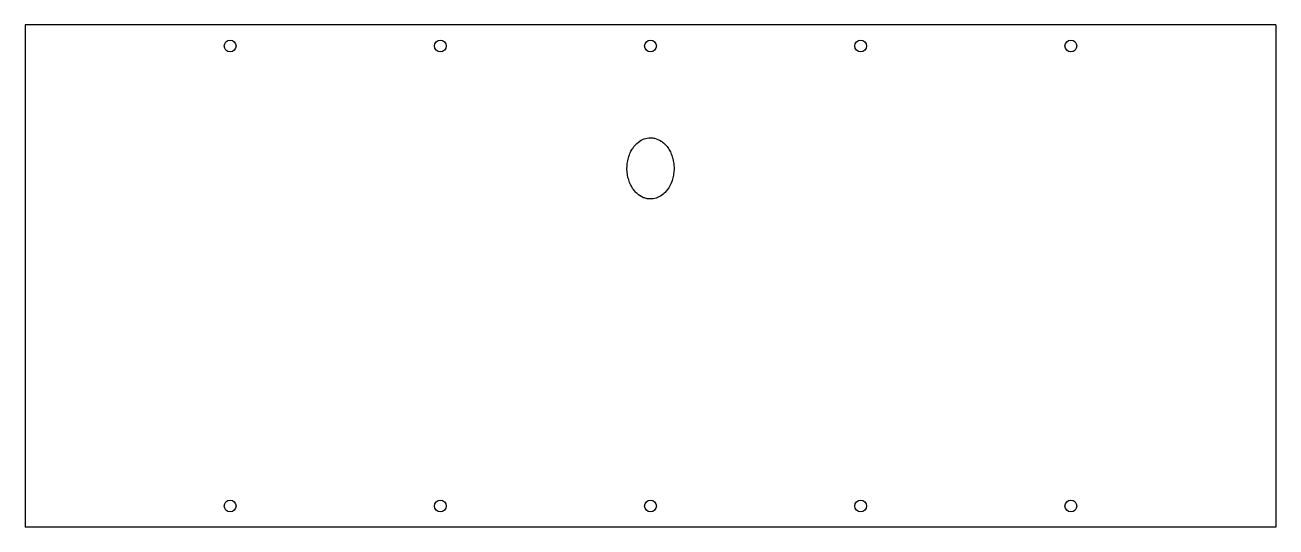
# Model space of a CAD drawing. Header units: millimetres. Extents: x -744 to 744, y -299 to 299.
import ezdxf

# ---------------------------------------------------------------- set-up
doc = ezdxf.new("R2010")
doc.units = ezdxf.units.MM

msp = doc.modelspace()

# ---------------------------------------------------------------- linework, layer by layer
at = {"color": 7, "linetype": 'Continuous', "lineweight": 25}
for p, q in [((-744, 298.7), (-744, -298.7)), ((744, 298.7), (-744, 298.7)), ((744, 298.7), (744, -298.7)), ((744, -298.7), (-744, -298.7))]:
    msp.add_line(p, q, dxfattribs=at)
for centre in [(-500, 273.7), (-250, 273.7), (0, 273.7), (250, 273.7), (500, 273.7), (-500, -273.7), (-250, -273.7), (0, -273.7), (250, -273.7), (500, -273.7)]:
    msp.add_circle(centre, 7, dxfattribs=at)
msp.add_open_spline([(0, 164.4), (-2.6, 164.4), (-5.2, 164), (-7.6, 163.1), (-10, 162.2), (-12.2, 160.9), (-14.2, 159.4), (-17, 157.3), (-19.3, 154.7), (-21.2, 151.8), (-22.2, 150.4), (-23, 148.9), (-23.8, 147.3), (-24.8, 145.2), (-25.6, 142.9), (-26.3, 140.7), (-26.9, 138.4), (-27.4, 136.1), (-27.7, 133.7), (-27.9, 131.4), (-28, 129), (-28, 126.7), (-27.9, 124.3), (-27.7, 121.9), (-27.2, 119.6), (-26.8, 117.3), (-26.2, 115), (-25.4, 112.8), (-24.7, 110.7), (-23.8, 108.7), (-22.7, 106.7), (-21.8, 105), (-20.7, 103.4), (-19.5, 101.9), (-18.4, 100.5), (-17.2, 99.3), (-16, 98.1), (-13.7, 96.1), (-11.1, 94.4), (-8.2, 93.2), (-6.9, 92.7), (-5.5, 92.3), (-4.1, 92), (-1.7, 91.6), (0.8, 91.5), (3.2, 91.9), (5.6, 92.2), (8, 93), (10.1, 94.1), (12.4, 95.2), (14.5, 96.8), (16.4, 98.5), (17.7, 99.8), (18.9, 101.1), (20, 102.6), (22.3, 105.6), (24, 108.9), (25.3, 112.3), (26, 114.3), (26.6, 116.3), (27, 118.4), (27.4, 120.5), (27.7, 122.5), (27.9, 124.6), (28, 126.7), (28, 128.8), (27.9, 130.9), (27.8, 133), (27.5, 135.1), (27.1, 137.2), (26.7, 139.2), (26.1, 141.3), (25.4, 143.3), (24.7, 145.2), (23.9, 147.2), (22.9, 149), (21.9, 150.8), (20.9, 152.4), (19.7, 154), (18.6, 155.3), (17.4, 156.6), (16.2, 157.8), (15, 158.8), (13.8, 159.7), (12.6, 160.6), (10.2, 162.1), (7.6, 163.3), (4.9, 163.9), (4.1, 164.1), (3.3, 164.2), (2.5, 164.3), (1.7, 164.4), (0.8, 164.4), (0, 164.4)], degree=3, knots=[0, 0, 0, 0, 0.0076772, 0.0076772, 0.0076772, 0.0153096, 0.0153096, 0.0153096, 0.0255979, 0.0255979, 0.0255979, 0.0307388, 0.0307388, 0.0307388, 0.0377707, 0.0377707, 0.0377707, 0.0447956, 0.0447956, 0.0447956, 0.0518175, 0.0518175, 0.0518175, 0.0588397, 0.0588397, 0.0588397, 0.0658655, 0.0658655, 0.0658655, 0.072447, 0.072447, 0.072447, 0.0782331, 0.0782331, 0.0782331, 0.0833135, 0.0833135, 0.0833135, 0.0925255, 0.0925255, 0.0925255, 0.096812, 0.096812, 0.096812, 0.1040914, 0.1040914, 0.1040914, 0.111349, 0.111349, 0.111349, 0.1189996, 0.1189996, 0.1189996, 0.1244369, 0.1244369, 0.1244369, 0.1354804, 0.1354804, 0.1354804, 0.1417359, 0.1417359, 0.1417359, 0.1479882, 0.1479882, 0.1479882, 0.1542394, 0.1542394, 0.1542394, 0.1604912, 0.1604912, 0.1604912, 0.1667456, 0.1667456, 0.1667456, 0.173005, 0.173005, 0.173005, 0.1788641, 0.1788641, 0.1788641, 0.1839801, 0.1839801, 0.1839801, 0.1885123, 0.1885123, 0.1885123, 0.1968776, 0.1968776, 0.1968776, 0.1993107, 0.1993107, 0.1993107, 0.2017757, 0.2017757, 0.2017757, 0.2017757], dxfattribs=at)

doc.saveas('drawing.dxf')
